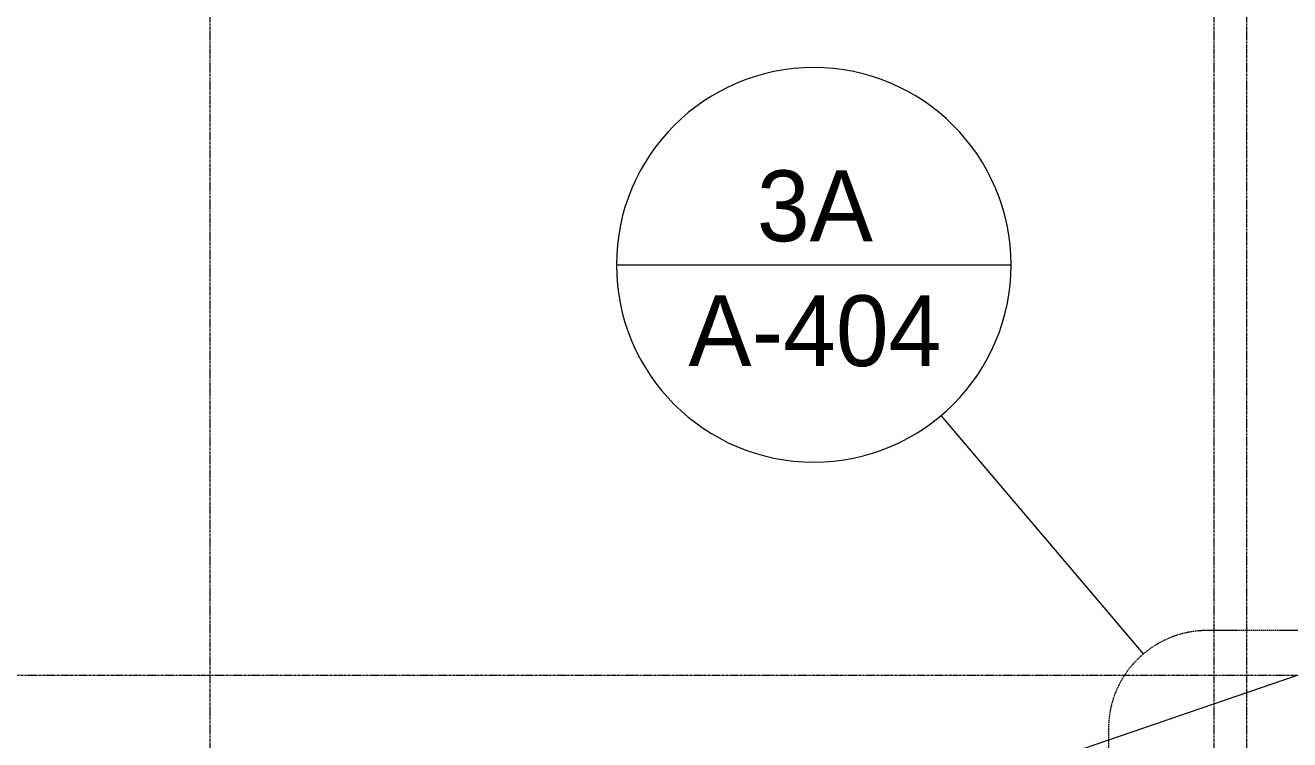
# Model space of a CAD drawing. Header units: inches. Extents: x -23445 to -32, y -314 to 853.
# Drawn here: x -14904.3 to -14596.6, y 246.1 to 419.9 of the extents above; entities that cross this region are included whole.
import ezdxf

# ---------------------------------------------------------------- set-up
doc = ezdxf.new("R2010")
doc.units = ezdxf.units.IN
doc.header["$MEASUREMENT"] = 0
doc.linetypes.add('Dash Dot 3_16_', pattern=[0.3125, 0.1875, -0.0625, 0, -0.0625])
doc.linetypes.add('Grid Line 1_2_', pattern=[0.875, 0.5, -0.125, 0.125, -0.125])
for name, color, linetype, lineweight in [('A-ANNO-IDEN', 131, 'Continuous', 9), ('A-ANNO-SYMB', 150, 'Continuous', 9), ('A-FLOR-LEVL', 51, 'Continuous', 9), ('S-GRID', 1, 'Continuous', 9)]:
    doc.layers.add(name, color=color, linetype=linetype, lineweight=lineweight)
doc.styles.add('Century Gothic', font='GOTHIC.TTF', dxfattribs={"height": 17.245342})

# ---------------------------------------------------------------- blocks, each defined once
blk = doc.blocks.new('Section - Callout Head-19020-Building Section - East_West looking South _ Fitness Center')
at = {"layer": 'A-ANNO-SYMB'}
blk.add_line((-22215.04, 361.61), (-22119.04, 361.61), dxfattribs=at)
for start, end in [(0, 180), (180, 360)]:
    blk.add_arc((-22167.04, 361.61), 48, start, end, dxfattribs=at)

msp = doc.modelspace()

# ---------------------------------------------------------------- linework, layer by layer
at = {"layer": 'A-ANNO-IDEN', "color": 153}
msp.add_line((-14733.16, 214.4), (-14450.67, 311.05), dxfattribs=at)
at = {"layer": 'A-ANNO-SYMB'}
msp.add_line((-14632.24, 266.94), (-14681.4, 324.99), dxfattribs=at)
at = {"layer": 'A-ANNO-SYMB', "linetype": 'Dash Dot 3_16_'}
for p, q in [((-14512.22, 272.63), (-14616.73, 272.63)), ((-14640.73, 248.63), (-14640.73, -26.8))]:
    msp.add_line(p, q, dxfattribs=at)
msp.add_arc((-14616.73, 248.63), 24, 90, 180, dxfattribs=at)
at = {"layer": 'A-FLOR-LEVL', "linetype": 'Grid Line 1_2_'}
msp.add_line((-19102.71, 261.75), (-13613.95, 261.75), dxfattribs=at)
at = {"layer": 'S-GRID', "linetype": 'Grid Line 1_2_'}
for p, q in [((-14859.28, -273.16), (-14859.28, 671.89)), ((-14615.03, -273.16), (-14615.03, 671.89)), ((-14607.03, -273.16), (-14607.03, 671.89))]:
    msp.add_line(p, q, dxfattribs=at)

# ---------------------------------------------------------------- block references
at = {"layer": 'A-ANNO-SYMB'}
msp.add_blockref('Section - Callout Head-19020-Building Section - East_West looking South _ Fitness Center', (7454.61, 0), dxfattribs=at)

# ---------------------------------------------------------------- texts
at = {"layer": 'A-ANNO-SYMB', "char_height": 17.245, "attachment_point": 2, "line_spacing_factor": 0.984117, "style": 'Century Gothic'}
for s, insert, width in [('3A', (-14712.15, 384.59), 36.936), ('A-404', (-14712.15, 354.21), 77.76)]:
    msp.add_mtext(s, dxfattribs=dict(at, insert=insert, width=width))

doc.saveas('drawing.dxf')
